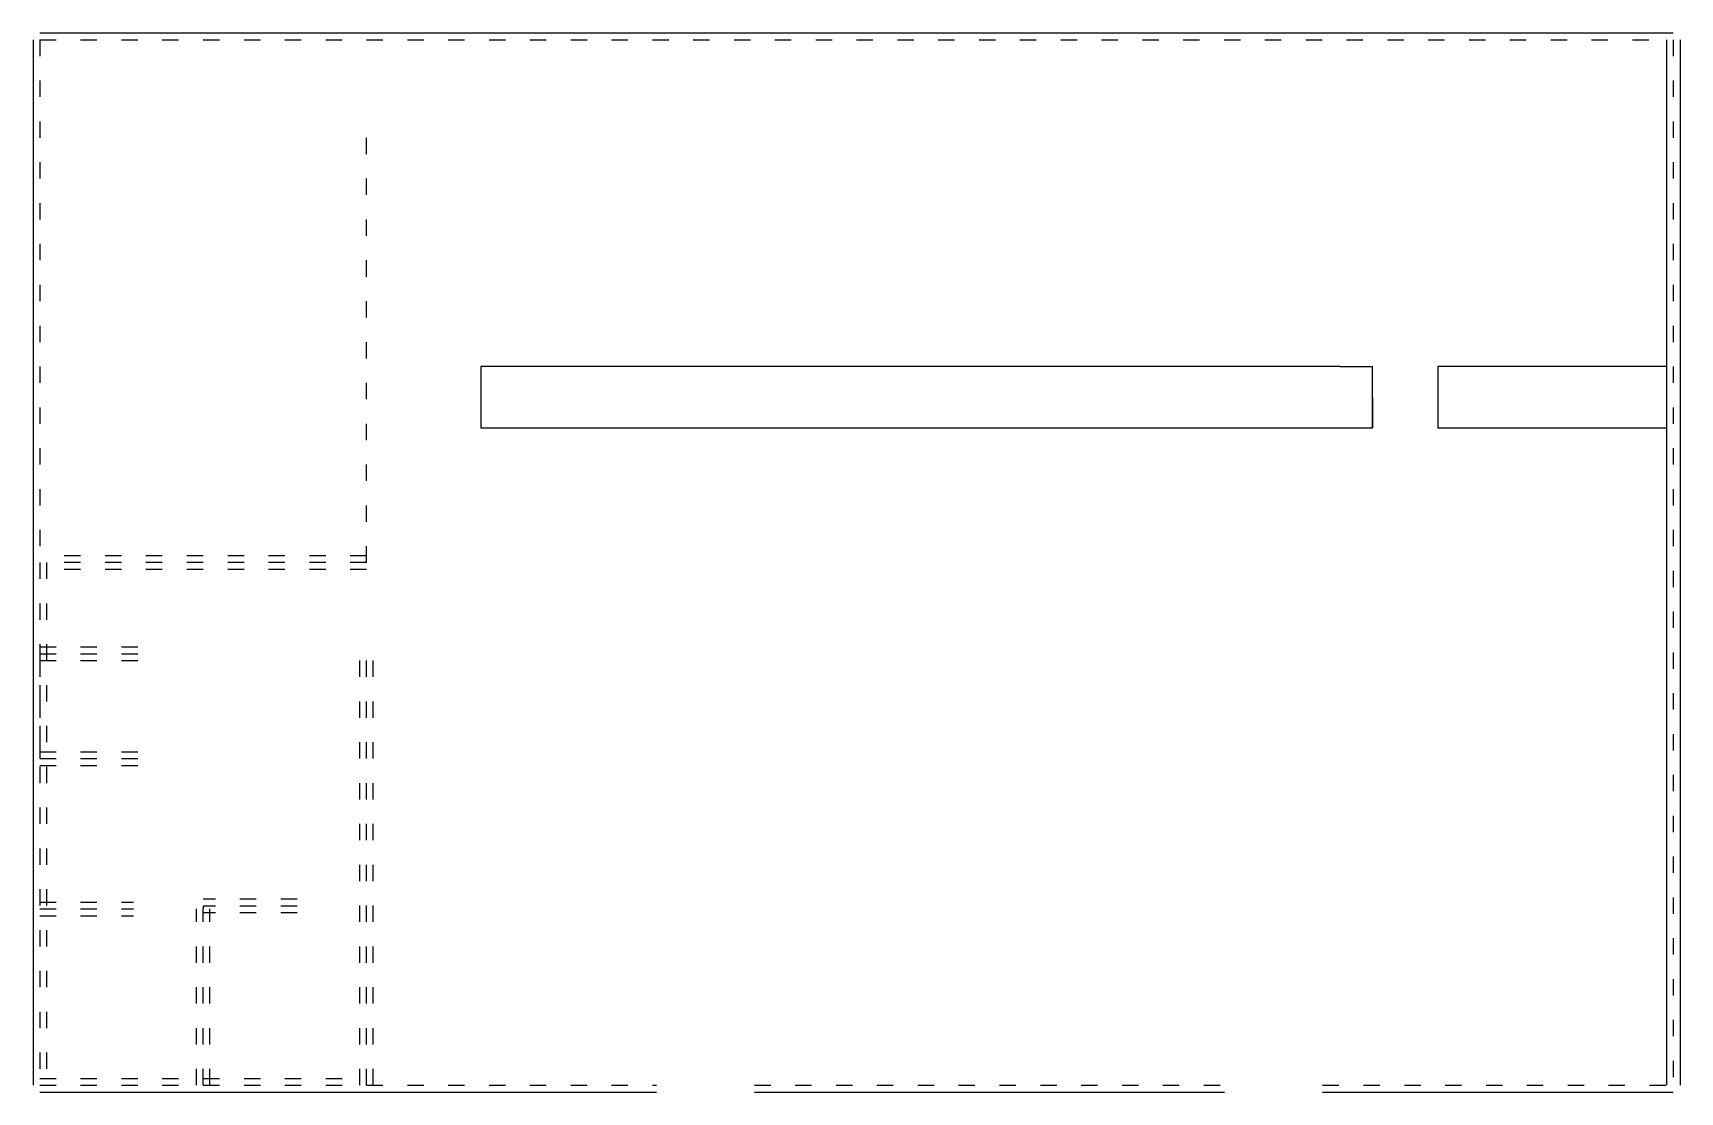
# Model space of a CAD drawing. Header units: inches. Extents: x 13 to 1223, y 12 to 790.
import ezdxf

# ---------------------------------------------------------------- set-up
doc = ezdxf.new("R2010")
doc.units = ezdxf.units.IN
doc.header["$MEASUREMENT"] = 0
doc.linetypes.add('ACAD_ISO03W100', pattern=[30, 12, -18])

msp = doc.modelspace()

# ---------------------------------------------------------------- linework, layer by layer
for p, q in [((18.3, 790.4), (258.3, 790.4)), ((258.3, 790.4), (1218.3, 790.4)), ((13.3, 785.4), (13.3, 401.4)), ((1213.3, 785.4), (1213.3, 545.4)), ((1223.3, 785.4), (1223.3, 545.4)), ((973.3, 545.4), (342.4, 545.4)), ((342.4, 545.4), (342.4, 500.4)), ((973.3, 545.4), (997.3, 545.4)), ((997.3, 522.9), (997.3, 545.4)), ((1213.3, 545.4), (1045.3, 545.4)), ((1045.3, 545.4), (1045.3, 500.4)), ((1213.3, 545.4), (1213.3, 17.4)), ((1223.3, 545.4), (1223.3, 17.4)), ((997.3, 522.9), (997.3, 500.4)), ((997.3, 500.4), (997.3, 522.9)), ((342.4, 500.4), (973.3, 500.4)), ((973.3, 500.4), (997.3, 500.4)), ((1045.3, 500.4), (1213.3, 500.4)), ((13.3, 401.4), (13.3, 17.4)), ((18.3, 12.4), (258.3, 12.4)), ((258.3, 12.4), (471.3, 12.4)), ((543.3, 12.4), (888.7, 12.4)), ((960.7, 12.4), (1218.3, 12.4))]:
    msp.add_line(p, q)
at = {"linetype": 'ACAD_ISO03W100'}
for p, q in [((18.3, 785.4), (258.3, 785.4)), ((18.3, 785.4), (18.3, 401.4)), ((258.3, 785.4), (1218.3, 785.4)), ((1218.3, 785.4), (1218.3, 545.4)), ((258.3, 401.4), (258.3, 713.4)), ((1218.3, 545.4), (1218.3, 17.4)), ((258.3, 406.4), (18.3, 406.4)), ((18.3, 401.4), (18.3, 17.4)), ((258.3, 401.4), (18.3, 401.4)), ((18.3, 401.4), (18.3, 329.4)), ((23.3, 401.4), (23.3, 17.4)), ((258.3, 396.4), (18.3, 396.4)), ((258.3, 396.4), (18.3, 396.4)), ((18.3, 339.4), (90.3, 339.4)), ((18.3, 334.4), (90.3, 334.4)), ((18.3, 329.4), (18.3, 257.4)), ((18.3, 329.4), (90.3, 329.4)), ((253.3, 17.4), (253.3, 329.4)), ((258.3, 17.4), (258.3, 329.4)), ((263.3, 17.4), (263.3, 329.4)), ((18.3, 262.4), (90.3, 262.4)), ((18.3, 257.4), (90.3, 257.4)), ((18.3, 252.4), (90.3, 252.4)), ((18.3, 152), (87.2, 152)), ((18.3, 147), (87.2, 147)), ((133.3, 17.4), (133.3, 147)), ((207.3, 154.1), (138.3, 154.1)), ((207.3, 149.1), (138.3, 149.1)), ((138.3, 149.1), (138.3, 147)), ((138.3, 17.4), (138.3, 147)), ((143.3, 17.4), (143.3, 147)), ((18.3, 142), (87.2, 142)), ((207.3, 144.1), (138.3, 144.1)), ((18.3, 22.4), (258.3, 22.4)), ((18.3, 17.4), (258.3, 17.4)), ((258.3, 17.4), (471.3, 17.4)), ((543.3, 17.4), (888.7, 17.4)), ((960.7, 17.4), (1218.3, 17.4))]:
    msp.add_line(p, q, dxfattribs=at)

doc.saveas('drawing.dxf')
